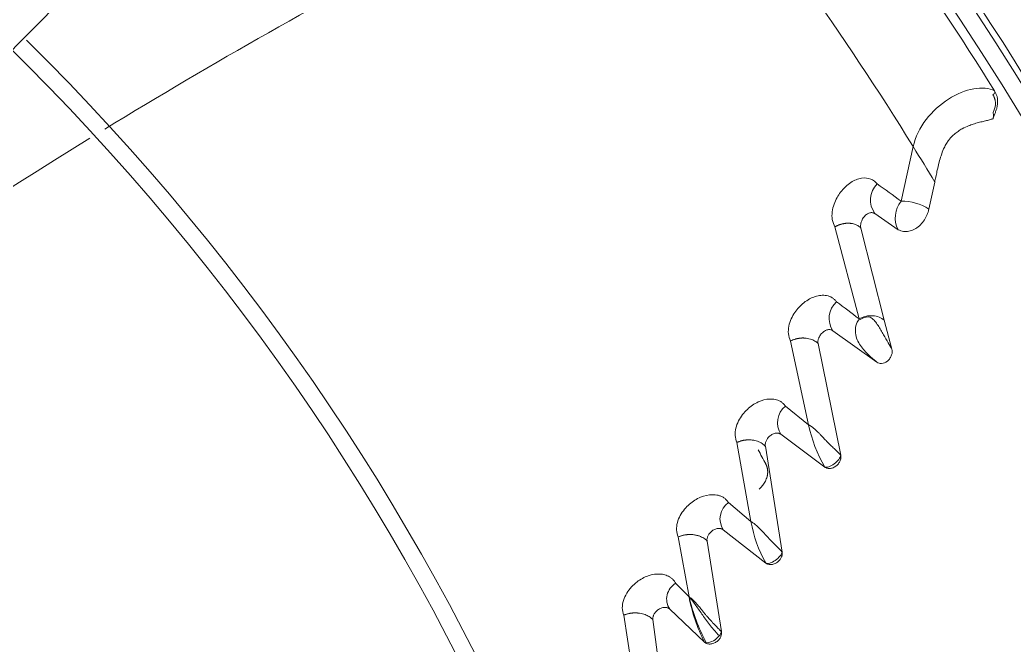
# Model space of a CAD drawing. Header units: millimetres. Extents: x 113490 to 142599, y -20467 to 115.
# Drawn here: x 133920.6 to 134065.2, y -11202 to -11111 of the extents above; entities that cross this region are included whole.
import ezdxf

# ---------------------------------------------------------------- set-up
doc = ezdxf.new("R2010")
doc.units = ezdxf.units.MM
doc.layers.add('DV3_0', color=7, linetype='Continuous')

msp = doc.modelspace()

# ---------------------------------------------------------------- linework, layer by layer
at = {"layer": 'DV3_0', "color": 7, "linetype": 'Continuous', "lineweight": 15}
for p, q in [((133843.94, -11191.95), (133996.66, -11037.08)), ((134062.14, -11125.41), (134062.13, -11125.42)), ((134050.53, -11129.47), (134048.79, -11137.41)), ((134053.66, -11134.62), (134052.81, -11138.56)), ((134048.34, -11141.56), (134044.94, -11139.2)), ((134039.13, -11141.15), (134042.65, -11154.53)), ((134042.92, -11141.31), (134046.33, -11154.74)), ((134042.65, -11154.53), (134042.56, -11154.73)), ((134046.33, -11154.74), (134047.44, -11158.93)), ((134045.26, -11160.84), (134038.86, -11156.25)), ((134032.68, -11157.76), (134035.32, -11169.95)), ((134036.69, -11158.13), (134039.98, -11174.37)), ((134035.32, -11169.95), (134031.96, -11167.25)), ((134037.68, -11176.1), (134031.29, -11171.32)), ((134024.86, -11172.51), (134026.93, -11184.02)), ((134029.02, -11173.05), (134031.46, -11188.45)), ((134026.93, -11184.02), (134023.65, -11181.24)), ((134016.34, -11186.26), (134017.92, -11194.99)), ((134029.08, -11190.05), (134022.89, -11185.2)), ((134020.54, -11186.85), (134022.63, -11200.04)), ((134017.92, -11194.99), (134015.98, -11193.01)), ((134008.41, -11197.64), (134009.48, -11204.6)), ((134020.16, -11201.55), (134015.1, -11196.76)), ((134012.65, -11198.28), (134014.24, -11210.27))]:
    msp.add_line(p, q, dxfattribs=at)
for centre, radius, start, end in [((133678.24, -11359.99), 551.5, 15.4775, 74.5225), ((133678.24, -11359.99), 456, 316.0129, 45.5635), ((133678.24, -11359.99), 477.5, 316.9802, 43.0198), ((133678.24, -11359.99), 453.5, 315.9918, 45.5613), ((133678.24, -11359.99), 457, 12.0648, 38.7918), ((134387.25, -11871.46), 872.22, 114.12782, 121.39321), ((133677.95, -11360.29), 452.62, 31.8629, 38.9292), ((133678.24, -11359.99), 346, 316.5062, 45.3204), ((133678.24, -11359.99), 343.5, 315.6512, 45.622), ((134387.25, -11871.46), 872.22, 121.56134, 127.88902), ((133772.66, -11302.12), 327.14, 30.7976, 31.8538), ((134047.69, -11137.25), 3.37, 135.5263, 215.3895), ((133940.75, -11284.08), 182.17, 53.6224, 54.9817), ((134051.72, -11139.83), 3.8, 140.4176, 207.0601), ((134048.88, -11144.73), 7.32, 57.4467, 90.6656), ((134048.95, -11144.46), 7.05, 56.8109, 91.3014), ((134041.46, -11154.45), 3.16, 130.9121, 214.6491), ((133939.31, -11287.54), 168.44, 52.1547, 53.5467), ((134044.49, -11157.99), 3.78, 95.905, 120.715), ((134043.36, -11156.04), 1.96, 57.2613, 67.8559), ((134044.86, -11156.22), 2.74, 147.2142, 153.9637), ((134033.79, -11169.63), 3.01, 127.446, 214.0679), ((134055.09, -11165.9), 20.18, 191.5575, 210.3468), ((133653.06, -11375.42), 425.8, 27.9832, 28.2987), ((134025.3, -11183.61), 2.88, 124.7166, 213.5116), ((134045.38, -11180.84), 18.72, 189.7816, 209.4698), ((134017.3, -11195.29), 2.64, 120.02, 213.6405), ((134042.08, -11190.4), 24.59, 190.7346, 206.9553), ((134045.86, -11188.33), 28.72, 193.3894, 207.6128)]:
    msp.add_arc(centre, radius, start, end, dxfattribs=at)
at = {"layer": 'DV3_0', "color": 7, "linetype": 'Continuous', "lineweight": 20}
for centre, radius, start, end in [((133678.24, -11359.99), 461.75, 11.9044, 42.2304), ((133680.26, -11358.1), 435.17, 31.6947, 39.3007), ((134020.28, -11199.1), 2.55, 272.8508, 322.5113), ((134021.33, -11199.73), 1.35, 316.5606, 346.5087), ((134020.45, -11201.16), 0.49, 233.7476, 265.2283)]:
    msp.add_arc(centre, radius, start, end, dxfattribs=at)
at = {"layer": 'DV3_0', "color": 7, "linetype": 'Continuous', "lineweight": 15}
for points, knots in [([(134050.53, -11129.47), (134050.82, -11128.05), (134051.5, -11126.71), (134053.32, -11124.35), (134054.46, -11123.33), (134056.88, -11121.79), (134058.16, -11121.26), (134060.52, -11120.84), (134061.59, -11120.94), (134062.37, -11121.36)], [0, 0, 0, 0, 0.25, 0.25, 0.5, 0.5, 0.75, 0.75, 1, 1, 1, 1]), ([(134062.37, -11121.36), (134062.44, -11121.42), (134062.45, -11121.51), (134062.36, -11121.72), (134062.26, -11121.84), (134062.13, -11121.92)], [0, 0, 0, 0, 0.5, 0.5, 1, 1, 1, 1]), ([(134062.37, -11121.36), (134062.4, -11121.43), (134062.48, -11121.56), (134062.57, -11121.76), (134062.66, -11121.96), (134062.73, -11122.18), (134062.78, -11122.39), (134062.81, -11122.61), (134062.82, -11122.83), (134062.82, -11123.14), (134062.78, -11123.54), (134062.65, -11124.02), (134062.49, -11124.49), (134062.31, -11124.95), (134062.19, -11125.26), (134062.13, -11125.42)], [0, 0, 0, 0, 0.053441, 0.106823, 0.159977, 0.212862, 0.265557, 0.318103, 0.370297, 0.421864, 0.536324, 0.651095, 0.76641, 0.882048, 1, 1, 1, 1]), ([(134062.13, -11121.92), (134062.16, -11121.97), (134062.22, -11122.07), (134062.29, -11122.22), (134062.35, -11122.38), (134062.4, -11122.53), (134062.45, -11122.68), (134062.48, -11122.87), (134062.51, -11123.13), (134062.49, -11123.51), (134062.38, -11123.98), (134062.25, -11124.33), (134062.18, -11124.52)], [0, 0, 0, 0, 0.065844, 0.129396, 0.190719, 0.249962, 0.307355, 0.36321, 0.475873, 0.588457, 0.784846, 1, 1, 1, 1]), ([(134053.66, -11134.62), (134053.72, -11134.38), (134053.82, -11133.86), (134054.03, -11132.89), (134054.27, -11131.85), (134054.59, -11130.76), (134054.91, -11129.89), (134055.27, -11129.17), (134055.6, -11128.65), (134056, -11128.15), (134056.48, -11127.68), (134057.07, -11127.22), (134057.78, -11126.79), (134058.53, -11126.45), (134059.19, -11126.22), (134059.65, -11126.07), (134060.02, -11125.97), (134060.38, -11125.88), (134060.72, -11125.8), (134061.04, -11125.72), (134061.35, -11125.64), (134061.64, -11125.57), (134061.9, -11125.49), (134062.05, -11125.44), (134062.13, -11125.42)], [0, 0, 0, 0, 0.040231, 0.086345, 0.160439, 0.21481, 0.272378, 0.313799, 0.35158, 0.380362, 0.430328, 0.47797, 0.529874, 0.605985, 0.666019, 0.700163, 0.735058, 0.770693, 0.807058, 0.844149, 0.881968, 0.92053, 0.959861, 1, 1, 1, 1]), ([(134062.14, -11125.41), (134062.15, -11125.4), (134062.16, -11125.39), (134062.17, -11125.37), (134062.17, -11125.34), (134062.18, -11125.3), (134062.19, -11125.25), (134062.2, -11125.17), (134062.2, -11125.07), (134062.2, -11124.92), (134062.2, -11124.73), (134062.19, -11124.59), (134062.18, -11124.52)], [0, 0, 0, 0, 0.045104, 0.093894, 0.147075, 0.205242, 0.268921, 0.338596, 0.464685, 0.615485, 0.788015, 1, 1, 1, 1]), ([(134045.28, -11134.89), (134045.22, -11134.81), (134045.1, -11134.66), (134044.8, -11134.41), (134044.17, -11134.04), (134042.96, -11133.95), (134041.36, -11134.6), (134040.17, -11135.75), (134039.41, -11136.91), (134038.97, -11137.87), (134038.71, -11138.97), (134038.69, -11140.15), (134038.98, -11140.81), (134039.13, -11141.15)], [0, 0, 0, 0, 0.027264, 0.054523, 0.113506, 0.240954, 0.387043, 0.554418, 0.629062, 0.712518, 0.803043, 0.898853, 1, 1, 1, 1]), ([(134052.81, -11138.56), (134052.79, -11138.65), (134052.71, -11138.98), (134052.39, -11139.87), (134051.68, -11140.85), (134050.72, -11141.53), (134049.91, -11141.82), (134049.08, -11141.86), (134048.59, -11141.66), (134048.34, -11141.56)], [0, 0, 0, 0, 0.040227, 0.156523, 0.425511, 0.56901, 0.708916, 0.851779, 1, 1, 1, 1]), ([(134044.94, -11139.2), (134044.91, -11139.19), (134044.86, -11139.16), (134044.78, -11139.12), (134044.7, -11139.09), (134044.57, -11139.07), (134044.41, -11139.06), (134044.2, -11139.1), (134043.98, -11139.19), (134043.67, -11139.37), (134043.39, -11139.64), (134043.16, -11139.98), (134043.04, -11140.23), (134042.95, -11140.47), (134042.9, -11140.7), (134042.88, -11140.91), (134042.88, -11141.12), (134042.91, -11141.24), (134042.92, -11141.31)], [0, 0, 0, 0, 0.029362, 0.058549, 0.087832, 0.117479, 0.179817, 0.243639, 0.313764, 0.385745, 0.542709, 0.6233, 0.703555, 0.766315, 0.828517, 0.887168, 0.943896, 1, 1, 1, 1]), ([(134039.13, -11141.15), (134039.18, -11141.12), (134039.26, -11141.08), (134039.39, -11141.01), (134039.52, -11140.95), (134039.66, -11140.89), (134039.79, -11140.84), (134039.92, -11140.8), (134040.05, -11140.76), (134040.18, -11140.72), (134040.31, -11140.69), (134040.43, -11140.67), (134040.55, -11140.65), (134040.67, -11140.63), (134040.79, -11140.62), (134040.9, -11140.61), (134041.02, -11140.61), (134041.12, -11140.61), (134041.23, -11140.61), (134041.33, -11140.62), (134041.49, -11140.64), (134041.71, -11140.67), (134041.98, -11140.74), (134042.23, -11140.84), (134042.48, -11140.96), (134042.72, -11141.11), (134042.85, -11141.24), (134042.92, -11141.31)], [0, 0, 0, 0, 0.033962, 0.067022, 0.09926, 0.130745, 0.161535, 0.191676, 0.221209, 0.250165, 0.278572, 0.30645, 0.333819, 0.360694, 0.387087, 0.413011, 0.438473, 0.463484, 0.488049, 0.512176, 0.535866, 0.604535, 0.676059, 0.750915, 0.829536, 0.912374, 1, 1, 1, 1]), ([(134039.39, -11152.06), (134039.29, -11151.94), (134039.1, -11151.7), (134038.74, -11151.44), (134038.35, -11151.25), (134037.94, -11151.13), (134037.52, -11151.09), (134036.69, -11151.11), (134035.38, -11151.54), (134034.11, -11152.56), (134033.27, -11153.61), (134032.74, -11154.53), (134032.4, -11155.59), (134032.3, -11156.74), (134032.55, -11157.42), (134032.68, -11157.76)], [0, 0, 0, 0, 0.044448, 0.08732, 0.128788, 0.169031, 0.208035, 0.245711, 0.394808, 0.553958, 0.628764, 0.712553, 0.803274, 0.899084, 1, 1, 1, 1]), ([(134042.65, -11154.53), (134043.23, -11154.2), (134043.96, -11154.03), (134045.31, -11154.11), (134045.93, -11154.35), (134046.33, -11154.74)], [0, 0, 0, 0, 0.5, 0.5, 1, 1, 1, 1]), ([(134047.44, -11158.93), (134047.3, -11158.66), (134047.11, -11158.35), (134046.69, -11157.66), (134046.46, -11157.26), (134046.09, -11156.62), (134045.96, -11156.4), (134045.7, -11155.94), (134045.56, -11155.71), (134045.27, -11155.27), (134045.12, -11155.05), (134044.8, -11154.68), (134044.62, -11154.52), (134044.42, -11154.39)], [0, 0, 0, 0, 0.25, 0.25, 0.5, 0.5, 0.625, 0.625, 0.75, 0.75, 0.875, 0.875, 1, 1, 1, 1]), ([(134042.4, -11155.01), (134042.23, -11155.35), (134042.15, -11155.71), (134042.11, -11156.41), (134042.15, -11156.76), (134042.32, -11157.41), (134042.45, -11157.71), (134042.76, -11158.28), (134042.94, -11158.54), (134043.33, -11159.03), (134043.53, -11159.26), (134043.93, -11159.67), (134044.13, -11159.86), (134044.7, -11160.37), (134045.04, -11160.65), (134045.26, -11160.84)], [0, 0, 0, 0, 0.125, 0.125, 0.25, 0.25, 0.375, 0.375, 0.5, 0.5, 0.625, 0.625, 0.75, 0.75, 1, 1, 1, 1]), ([(134032.68, -11157.76), (134032.72, -11157.74), (134032.81, -11157.69), (134032.95, -11157.63), (134033.08, -11157.57), (134033.21, -11157.53), (134033.34, -11157.49), (134033.47, -11157.45), (134033.59, -11157.42), (134033.71, -11157.39), (134033.82, -11157.37), (134033.92, -11157.36), (134034.03, -11157.34), (134034.12, -11157.33), (134034.21, -11157.32), (134034.3, -11157.32), (134034.38, -11157.31), (134034.46, -11157.31), (134034.53, -11157.31), (134034.59, -11157.31), (134034.65, -11157.32), (134034.85, -11157.32), (134035.16, -11157.36), (134035.57, -11157.46), (134035.92, -11157.59), (134036.22, -11157.75), (134036.48, -11157.93), (134036.62, -11158.07), (134036.69, -11158.13)], [0, 0, 0, 0, 0.032977, 0.064623, 0.095011, 0.124194, 0.152217, 0.179111, 0.204897, 0.229593, 0.25321, 0.275753, 0.297227, 0.317632, 0.336967, 0.355229, 0.372416, 0.388523, 0.403544, 0.417476, 0.430311, 0.442045, 0.545349, 0.644314, 0.739144, 0.829909, 0.916758, 1, 1, 1, 1]), ([(134038.86, -11156.25), (134038.84, -11156.23), (134038.79, -11156.2), (134038.7, -11156.16), (134038.62, -11156.13), (134038.49, -11156.1), (134038.32, -11156.08), (134038.1, -11156.11), (134037.87, -11156.18), (134037.56, -11156.34), (134037.27, -11156.58), (134037.02, -11156.87), (134036.88, -11157.1), (134036.78, -11157.32), (134036.71, -11157.52), (134036.67, -11157.73), (134036.66, -11157.94), (134036.68, -11158.07), (134036.69, -11158.13)], [0, 0, 0, 0, 0.030086, 0.060141, 0.090432, 0.121217, 0.185591, 0.251321, 0.32233, 0.394829, 0.548781, 0.625513, 0.701915, 0.762387, 0.822068, 0.88272, 0.941531, 1, 1, 1, 1]), ([(134045.26, -11160.84), (134045.43, -11160.97), (134045.67, -11161.03), (134046.2, -11160.99), (134046.5, -11160.88), (134046.91, -11160.55), (134047.04, -11160.42), (134047.26, -11160.11), (134047.34, -11159.94), (134047.45, -11159.63), (134047.48, -11159.49), (134047.49, -11159.21), (134047.48, -11159.08), (134047.44, -11158.93)], [0, 0, 0, 0, 0.25, 0.25, 0.5, 0.5, 0.625, 0.625, 0.75, 0.75, 0.875, 0.875, 1, 1, 1, 1]), ([(134031.96, -11167.25), (134031.85, -11167.11), (134031.65, -11166.85), (134031.27, -11166.57), (134030.86, -11166.37), (134030.45, -11166.25), (134030.06, -11166.2), (134029.24, -11166.18), (134027.93, -11166.52), (134026.59, -11167.45), (134025.67, -11168.46), (134025.07, -11169.38), (134024.68, -11170.42), (134024.55, -11171.53), (134024.75, -11172.18), (134024.86, -11172.51)], [0, 0, 0, 0, 0.048624, 0.094156, 0.13685, 0.17668, 0.213406, 0.24691, 0.396876, 0.550422, 0.632436, 0.719781, 0.810754, 0.903952, 1, 1, 1, 1]), ([(134035.32, -11169.95), (134035.36, -11169.97), (134035.45, -11170.01), (134035.58, -11170.09), (134035.72, -11170.18), (134035.86, -11170.29), (134036.02, -11170.41), (134036.18, -11170.55), (134036.35, -11170.7), (134036.55, -11170.9), (134036.79, -11171.13), (134037.07, -11171.42), (134037.33, -11171.7), (134037.59, -11171.98), (134037.85, -11172.24), (134038.12, -11172.52), (134038.38, -11172.78), (134038.65, -11173.04), (134038.91, -11173.29), (134039.16, -11173.53), (134039.39, -11173.75), (134039.61, -11173.97), (134039.81, -11174.17), (134039.92, -11174.3), (134039.98, -11174.37)], [0, 0, 0, 0, 0.023498, 0.048897, 0.076254, 0.105618, 0.137034, 0.170541, 0.206177, 0.243975, 0.303434, 0.363525, 0.424255, 0.478728, 0.533775, 0.589597, 0.64577, 0.699948, 0.752412, 0.80346, 0.853406, 0.902578, 0.951321, 1, 1, 1, 1]), ([(134031.29, -11171.32), (134031.27, -11171.3), (134031.22, -11171.27), (134031.14, -11171.23), (134031.06, -11171.2), (134030.94, -11171.16), (134030.77, -11171.14), (134030.55, -11171.15), (134030.31, -11171.21), (134030, -11171.34), (134029.69, -11171.54), (134029.44, -11171.81), (134029.28, -11172.01), (134029.17, -11172.22), (134029.08, -11172.42), (134029.02, -11172.63), (134029, -11172.84), (134029.01, -11172.98), (134029.01, -11173.05)], [0, 0, 0, 0, 0.029381, 0.058602, 0.087885, 0.117452, 0.18253, 0.248896, 0.319951, 0.392261, 0.543681, 0.618373, 0.692652, 0.752848, 0.812262, 0.876397, 0.938375, 1, 1, 1, 1]), ([(134024.86, -11172.51), (134024.9, -11172.49), (134025, -11172.45), (134025.14, -11172.4), (134025.28, -11172.35), (134025.41, -11172.31), (134025.54, -11172.27), (134025.67, -11172.24), (134025.79, -11172.21), (134025.91, -11172.19), (134026.03, -11172.18), (134026.14, -11172.16), (134026.24, -11172.15), (134026.34, -11172.14), (134026.43, -11172.14), (134026.52, -11172.14), (134026.6, -11172.14), (134026.68, -11172.14), (134026.75, -11172.14), (134026.81, -11172.14), (134026.87, -11172.14), (134026.93, -11172.15), (134027.12, -11172.16), (134027.45, -11172.21), (134027.87, -11172.33), (134028.23, -11172.48), (134028.54, -11172.65), (134028.8, -11172.84), (134028.95, -11172.98), (134029.01, -11173.05)], [0, 0, 0, 0, 0.032244, 0.06322, 0.092989, 0.121598, 0.149081, 0.175465, 0.200767, 0.225002, 0.248177, 0.270297, 0.291365, 0.311381, 0.330344, 0.34825, 0.365097, 0.38088, 0.395595, 0.409237, 0.4218, 0.433281, 0.443674, 0.547844, 0.647183, 0.741916, 0.832156, 0.91808, 1, 1, 1, 1]), ([(134039.98, -11174.37), (134039.98, -11174.4), (134040, -11174.47), (134040.01, -11174.57), (134040.01, -11174.67), (134040, -11174.78), (134039.98, -11174.89), (134039.95, -11175.03), (134039.89, -11175.19), (134039.79, -11175.4), (134039.65, -11175.61), (134039.47, -11175.81), (134039.25, -11175.99), (134038.94, -11176.18), (134038.6, -11176.29), (134038.27, -11176.31), (134038.07, -11176.28), (134037.91, -11176.23), (134037.79, -11176.17), (134037.71, -11176.12), (134037.68, -11176.1)], [0, 0, 0, 0, 0.029941, 0.059776, 0.089719, 0.11998, 0.150766, 0.182271, 0.237743, 0.293712, 0.36616, 0.439193, 0.5137, 0.588322, 0.735295, 0.804201, 0.872533, 0.915894, 0.958168, 1, 1, 1, 1]), ([(134029.08, -11175.63), (134029.1, -11175.68), (134029.14, -11175.76), (134029.2, -11175.9), (134029.25, -11176.03), (134029.29, -11176.17), (134029.32, -11176.3), (134029.34, -11176.43), (134029.35, -11176.56), (134029.36, -11176.69), (134029.36, -11176.81), (134029.36, -11176.93), (134029.35, -11177.04), (134029.34, -11177.15), (134029.32, -11177.25), (134029.29, -11177.43), (134029.22, -11177.67), (134029.11, -11177.98), (134028.96, -11178.28), (134028.78, -11178.57), (134028.58, -11178.83), (134028.37, -11179.07), (134028.21, -11179.22), (134028.14, -11179.29)], [0, 0, 0, 0, 0.040689, 0.080596, 0.119529, 0.157341, 0.193932, 0.22923, 0.263193, 0.295792, 0.327014, 0.356851, 0.385297, 0.412348, 0.437993, 0.462221, 0.541843, 0.621089, 0.699698, 0.777369, 0.853621, 0.927915, 1, 1, 1, 1]), ([(134023.65, -11181.24), (134023.55, -11181.1), (134023.35, -11180.84), (134022.98, -11180.54), (134022.57, -11180.33), (134022.16, -11180.19), (134021.75, -11180.12), (134020.91, -11180.08), (134019.57, -11180.38), (134018.18, -11181.26), (134017.23, -11182.23), (134016.6, -11183.14), (134016.18, -11184.17), (134016.03, -11185.27), (134016.23, -11185.93), (134016.34, -11186.26)], [0, 0, 0, 0, 0.047879, 0.093131, 0.135924, 0.176323, 0.214246, 0.249573, 0.400331, 0.55084, 0.632619, 0.719752, 0.810618, 0.903787, 1, 1, 1, 1]), ([(134022.89, -11185.2), (134022.87, -11185.18), (134022.82, -11185.15), (134022.73, -11185.1), (134022.65, -11185.07), (134022.52, -11185.03), (134022.34, -11185), (134022.11, -11185.01), (134021.87, -11185.06), (134021.55, -11185.18), (134021.24, -11185.38), (134020.98, -11185.64), (134020.82, -11185.84), (134020.7, -11186.03), (134020.62, -11186.23), (134020.55, -11186.43), (134020.52, -11186.65), (134020.54, -11186.78), (134020.54, -11186.85)], [0, 0, 0, 0, 0.030729, 0.061465, 0.092461, 0.123966, 0.190052, 0.257414, 0.329029, 0.401758, 0.552091, 0.624447, 0.696235, 0.754669, 0.81231, 0.876246, 0.93817, 1, 1, 1, 1]), ([(134026.93, -11184.02), (134026.94, -11184.03), (134026.98, -11184.05), (134027.04, -11184.08), (134027.12, -11184.13), (134027.25, -11184.21), (134027.41, -11184.33), (134027.61, -11184.49), (134027.93, -11184.77), (134028.35, -11185.19), (134028.82, -11185.7), (134029.34, -11186.27), (134029.9, -11186.86), (134030.42, -11187.39), (134030.75, -11187.72), (134030.95, -11187.91), (134031.14, -11188.1), (134031.31, -11188.28), (134031.41, -11188.39), (134031.46, -11188.45)], [0, 0, 0, 0, 0.008246, 0.020454, 0.036664, 0.056913, 0.093951, 0.135263, 0.180965, 0.300632, 0.4172, 0.49772, 0.649549, 0.779717, 0.824321, 0.868366, 0.912135, 0.955916, 1, 1, 1, 1]), ([(134016.34, -11186.26), (134016.38, -11186.24), (134016.48, -11186.2), (134016.62, -11186.15), (134016.77, -11186.1), (134016.91, -11186.06), (134017.04, -11186.02), (134017.17, -11186), (134017.29, -11185.97), (134017.41, -11185.95), (134017.53, -11185.94), (134017.64, -11185.92), (134017.74, -11185.91), (134017.84, -11185.91), (134017.93, -11185.9), (134018.01, -11185.9), (134018.09, -11185.9), (134018.16, -11185.9), (134018.23, -11185.91), (134018.29, -11185.91), (134018.35, -11185.91), (134018.4, -11185.92), (134018.44, -11185.92), (134018.63, -11185.94), (134018.96, -11185.99), (134019.39, -11186.11), (134019.75, -11186.26), (134020.06, -11186.44), (134020.33, -11186.64), (134020.47, -11186.78), (134020.54, -11186.85)], [0, 0, 0, 0, 0.032464, 0.063613, 0.093501, 0.122168, 0.149645, 0.175954, 0.20111, 0.225125, 0.248005, 0.269755, 0.290377, 0.309869, 0.328231, 0.34546, 0.361553, 0.376506, 0.390315, 0.402975, 0.414482, 0.424831, 0.434019, 0.442041, 0.547052, 0.646947, 0.741997, 0.832361, 0.918252, 1, 1, 1, 1]), ([(134031.46, -11188.45), (134031.47, -11188.48), (134031.48, -11188.55), (134031.48, -11188.65), (134031.48, -11188.76), (134031.46, -11188.86), (134031.44, -11188.97), (134031.4, -11189.11), (134031.34, -11189.27), (134031.23, -11189.46), (134031.08, -11189.66), (134030.89, -11189.85), (134030.67, -11190.01), (134030.35, -11190.19), (134030, -11190.28), (134029.68, -11190.28), (134029.47, -11190.25), (134029.31, -11190.19), (134029.19, -11190.13), (134029.11, -11190.08), (134029.08, -11190.05)], [0, 0, 0, 0, 0.030327, 0.060484, 0.090695, 0.121183, 0.152165, 0.183847, 0.238646, 0.294034, 0.364857, 0.436394, 0.510055, 0.584088, 0.731546, 0.801326, 0.870591, 0.914573, 0.957501, 1, 1, 1, 1]), ([(134015.98, -11193.01), (134015.9, -11192.87), (134015.74, -11192.61), (134015.43, -11192.3), (134015.1, -11192.06), (134014.76, -11191.89), (134014.41, -11191.77), (134014.08, -11191.69), (134013.3, -11191.6), (134011.97, -11191.8), (134010.53, -11192.6), (134009.5, -11193.53), (134008.8, -11194.45), (134008.33, -11195.5), (134008.13, -11196.62), (134008.31, -11197.29), (134008.41, -11197.64)], [0, 0, 0, 0, 0.043276, 0.083851, 0.121848, 0.157353, 0.190322, 0.220681, 0.248337, 0.398285, 0.545073, 0.62947, 0.718481, 0.810504, 0.904076, 1, 1, 1, 1]), ([(134017.92, -11194.99), (134017.96, -11195.01), (134018.03, -11195.06), (134018.15, -11195.14), (134018.27, -11195.23), (134018.38, -11195.33), (134018.57, -11195.5), (134018.85, -11195.79), (134019.22, -11196.21), (134019.58, -11196.64), (134019.86, -11196.99), (134020.09, -11197.28), (134020.31, -11197.55), (134020.56, -11197.85), (134020.9, -11198.24), (134021.33, -11198.72), (134021.78, -11199.16), (134022.08, -11199.46), (134022.28, -11199.66), (134022.47, -11199.86), (134022.58, -11199.98), (134022.63, -11200.04)], [0, 0, 0, 0, 0.021136, 0.043034, 0.065722, 0.089226, 0.113567, 0.180819, 0.267102, 0.36032, 0.424226, 0.458297, 0.515829, 0.568667, 0.616874, 0.728058, 0.829043, 0.871408, 0.913772, 0.956511, 1, 1, 1, 1]), ([(134022.3, -11200.65), (134022.21, -11200.54), (134022, -11200.31), (134021.55, -11199.81), (134021.01, -11199.17), (134020.44, -11198.41), (134019.91, -11197.66), (134019.41, -11196.93), (134018.92, -11196.23), (134018.43, -11195.56), (134018.09, -11195.16), (134017.92, -11194.99)], [0, 0, 0, 0, 0.062498, 0.125002, 0.250008, 0.375015, 0.500022, 0.625028, 0.750035, 0.875042, 1, 1, 1, 1]), ([(134015.1, -11196.76), (134015.08, -11196.73), (134015.03, -11196.69), (134014.95, -11196.64), (134014.87, -11196.6), (134014.74, -11196.55), (134014.57, -11196.51), (134014.34, -11196.5), (134014.1, -11196.53), (134013.76, -11196.63), (134013.36, -11196.86), (134012.99, -11197.22), (134012.79, -11197.56), (134012.7, -11197.8), (134012.66, -11197.97), (134012.64, -11198.13), (134012.65, -11198.23), (134012.65, -11198.28)], [0, 0, 0, 0, 0.030568, 0.061113, 0.091892, 0.123156, 0.188638, 0.255339, 0.326154, 0.398049, 0.546641, 0.690305, 0.807603, 0.857297, 0.906323, 0.95344, 1, 1, 1, 1]), ([(134008.41, -11197.64), (134008.46, -11197.61), (134008.56, -11197.57), (134008.72, -11197.52), (134008.87, -11197.48), (134009.01, -11197.44), (134009.15, -11197.41), (134009.28, -11197.38), (134009.41, -11197.36), (134009.53, -11197.35), (134009.65, -11197.33), (134009.76, -11197.32), (134009.86, -11197.32), (134009.95, -11197.31), (134010.04, -11197.31), (134010.12, -11197.31), (134010.19, -11197.31), (134010.26, -11197.32), (134010.31, -11197.32), (134010.37, -11197.32), (134010.41, -11197.32), (134010.45, -11197.33), (134010.48, -11197.33), (134010.65, -11197.35), (134010.94, -11197.39), (134011.34, -11197.49), (134011.68, -11197.61), (134011.99, -11197.76), (134012.25, -11197.93), (134012.47, -11198.1), (134012.59, -11198.22), (134012.65, -11198.28)], [0, 0, 0, 0, 0.034013, 0.066516, 0.097557, 0.127175, 0.155397, 0.182242, 0.207725, 0.231853, 0.254633, 0.276066, 0.296153, 0.314893, 0.332284, 0.348322, 0.363003, 0.376325, 0.388281, 0.398868, 0.408082, 0.415918, 0.422372, 0.427442, 0.521233, 0.61073, 0.696164, 0.77766, 0.855341, 0.929378, 1, 1, 1, 1]), ([(134022.63, -11200.04), (134022.64, -11200.07), (134022.65, -11200.12), (134022.65, -11200.2), (134022.65, -11200.28), (134022.64, -11200.39), (134022.62, -11200.54), (134022.56, -11200.71), (134022.48, -11200.89), (134022.31, -11201.16), (134022.07, -11201.42), (134021.76, -11201.62), (134021.51, -11201.74), (134021.24, -11201.82), (134020.98, -11201.85), (134020.74, -11201.83), (134020.54, -11201.78), (134020.38, -11201.71), (134020.26, -11201.64), (134020.19, -11201.58), (134020.16, -11201.55)], [0, 0, 0, 0, 0.023243, 0.046646, 0.070325, 0.094393, 0.141984, 0.190048, 0.245114, 0.300885, 0.441931, 0.51503, 0.588687, 0.662721, 0.735694, 0.804836, 0.873484, 0.916387, 0.958352, 1, 1, 1, 1])]:
    msp.add_open_spline(points, degree=3, knots=knots, dxfattribs=at)
at = {"layer": 'DV3_0', "color": 7, "linetype": 'Continuous', "lineweight": 20}
msp.add_open_spline([(134039.98, -11174.37), (134039.96, -11174.53), (134039.76, -11174.96), (134039.05, -11175.66), (134038.22, -11176.12), (134037.8, -11176.15), (134037.68, -11176.1)], degree=3, dxfattribs=at)
msp.add_open_spline([(134031.46, -11188.45), (134031.44, -11188.62), (134031.33, -11188.83), (134030.97, -11189.27), (134030.72, -11189.49), (134030.2, -11189.85), (134029.92, -11189.99), (134029.42, -11190.13), (134029.21, -11190.13), (134029.08, -11190.05)], degree=3, knots=[0, 0, 0, 0, 0.25, 0.25, 0.5, 0.5, 0.75, 0.75, 1, 1, 1, 1], dxfattribs=at)

doc.saveas('drawing.dxf')
